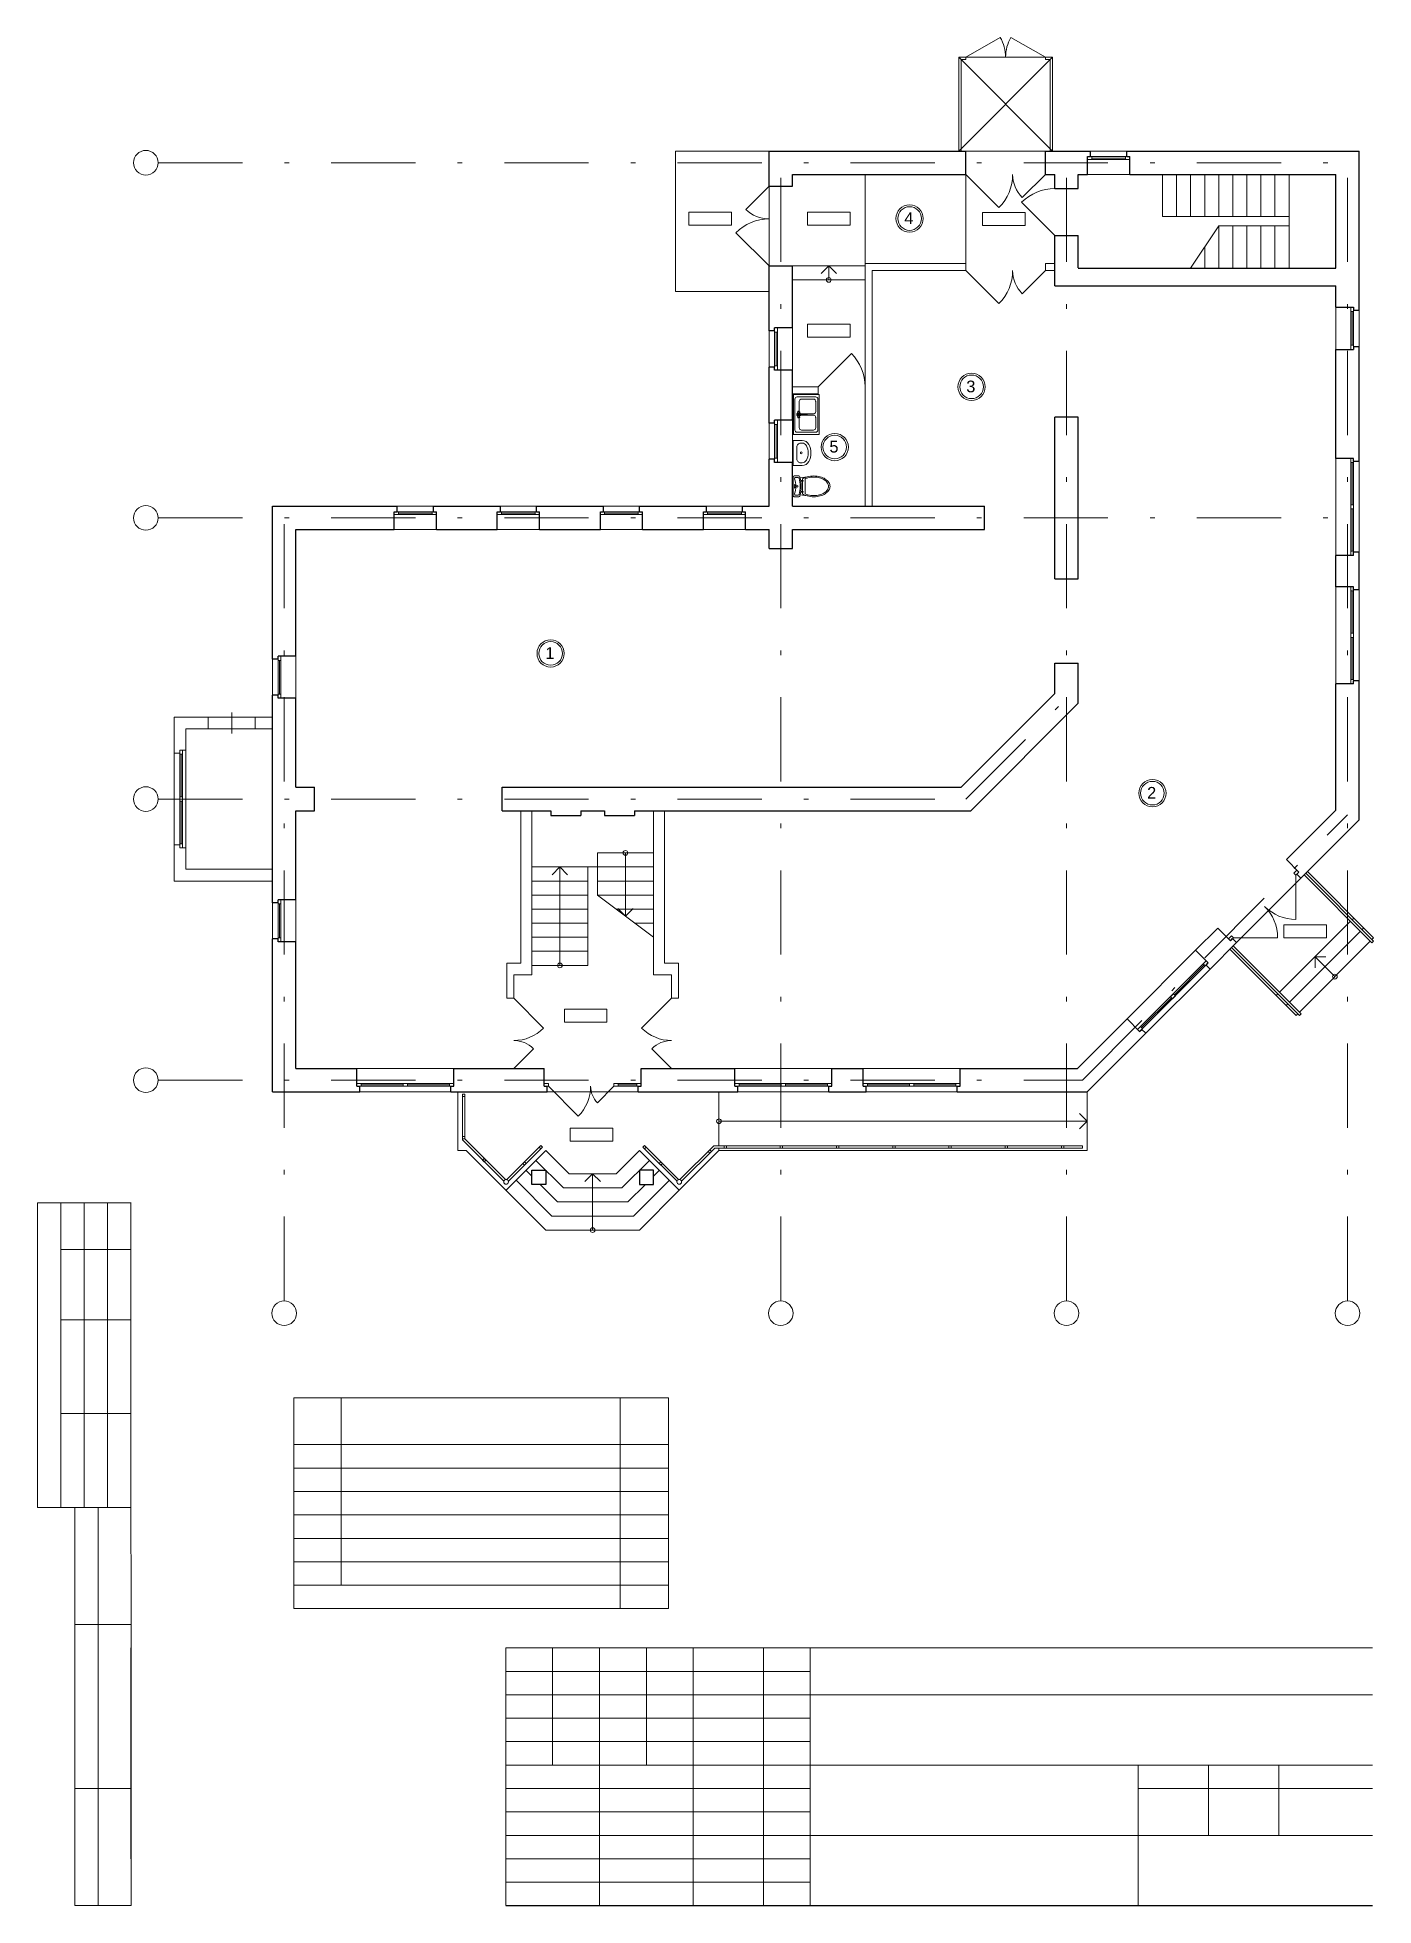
# Model space of a CAD drawing. Header units: metres. Extents: x 0 to 28.5, y 0.5 to 40.4.
import ezdxf
from ezdxf.enums import TextEntityAlignment as Align

# ---------------------------------------------------------------- set-up
doc = ezdxf.new("R2010")
doc.units = ezdxf.units.M
doc.header["$MEASUREMENT"] = 0
doc.linetypes.add('DGN Style 4', pattern=[3.597503, 1.797628, -0.898814, 0.002247, -0.898814])
doc.styles.get("Standard").update_dxf_attribs({"font": 'txt.shx', "width": 0.8, "height": 0.0025})
doc.styles.add('Style-Arial', font='arial.ttf')

# ---------------------------------------------------------------- blocks, each defined once
blk = doc.blocks.new('*U11')
at = {"color": 7, "linetype": 'Continuous', "lineweight": 13}
for radius in [0.291, 0.252]:
    blk.add_circle((0, 0), radius, dxfattribs=at)
at = {"color": 7, "linetype": 'Continuous', "lineweight": 13, "style": 'Style-Arial'}
blk.add_text('1', height=0.25, dxfattribs=at).set_placement((-0.113, 0.133), align=Align.TOP_LEFT)
blk = doc.blocks.new('*U12')
at = {"color": 7, "linetype": 'Continuous', "lineweight": 13}
for radius in [0.291, 0.252]:
    blk.add_circle((0, 0), radius, dxfattribs=at)
at = {"color": 7, "linetype": 'Continuous', "lineweight": 13, "style": 'Style-Arial'}
blk.add_text('2', height=0.25, dxfattribs=at).set_placement((-0.113, 0.133), align=Align.TOP_LEFT)
blk = doc.blocks.new('*U6')
at = {"color": 7, "linetype": 'Continuous', "lineweight": 13}
for radius in [0.291, 0.252]:
    blk.add_circle((0, 0), radius, dxfattribs=at)
at = {"color": 7, "linetype": 'Continuous', "lineweight": 13, "style": 'Style-Arial'}
blk.add_text('3', height=0.25, dxfattribs=at).set_placement((-0.113, 0.133), align=Align.TOP_LEFT)
blk = doc.blocks.new('*U13')
at = {"color": 7, "linetype": 'Continuous', "lineweight": 13}
for radius in [0.291, 0.252]:
    blk.add_circle((0, 0), radius, dxfattribs=at)
at = {"color": 7, "linetype": 'Continuous', "lineweight": 13, "style": 'Style-Arial'}
blk.add_text('4', height=0.25, dxfattribs=at).set_placement((-0.113, 0.133), align=Align.TOP_LEFT)
blk = doc.blocks.new('*U7')
at = {"color": 7, "linetype": 'Continuous', "lineweight": 13}
for radius in [0.291, 0.252]:
    blk.add_circle((0, 0), radius, dxfattribs=at)
at = {"color": 7, "linetype": 'Continuous', "lineweight": 13, "style": 'Style-Arial'}
blk.add_text('5', height=0.25, dxfattribs=at).set_placement((-0.113, 0.133), align=Align.TOP_LEFT)
blk = doc.blocks.new('SINK10')
at = {"color": 8, "linetype": 'Continuous', "lineweight": 13}
for p, q in [((-23, 0), (-23, -16.8)), ((23, 0), (-23, 0)), ((23, 0), (23, -16.8)), ((-17.9, -12.3), (-18, -13.4)), ((-18, -13.4), (-18, -16.8)), ((-17.5, -11.2), (-17.9, -12.3)), ((-16.8, -10.1), (-17.5, -11.2)), ((-15.9, -9.2), (-16.8, -10.1)), ((-14.8, -8.3), (-15.9, -9.2)), ((-13.6, -7.7), (-14.8, -8.3)), ((-12.2, -7.2), (-13.6, -7.7)), ((-10.7, -6.9), (-12.2, -7.2)), ((-9.1, -6.8), (-10.7, -6.9)), ((-9.1, -6.8), (-9.1, -6.8)), ((9.1, -6.8), (-9.1, -6.8)), ((9.1, -6.8), (9.1, -6.8)), ((10.7, -6.9), (9.1, -6.8)), ((12.2, -7.2), (10.7, -6.9)), ((13.6, -7.7), (12.2, -7.2)), ((14.8, -8.3), (13.6, -7.7)), ((15.9, -9.2), (14.8, -8.3)), ((16.8, -10.1), (15.9, -9.2)), ((17.5, -11.2), (16.8, -10.1)), ((17.9, -12.3), (17.5, -11.2)), ((18, -13.4), (17.9, -12.3)), ((18, -13.4), (18, -16.8))]:
    blk.add_line(p, q, dxfattribs=at)
for centre, radius, start, end in [((-9.1, -16.8), 13.9, 180, 241.5254), ((-9.1, -16.8), 8.89, 180, 241.5254), ((0, 0), 33, 241.5254, 298.4746), ((0, 0), 28, 241.5254, 298.4746), ((0, -15.2), 1.75, 0, 360), ((9.1, -16.8), 8.89, 298.4746, 360), ((9.1, -16.8), 13.9, 298.4746, 360)]:
    blk.add_arc(centre, radius, start, end, dxfattribs=at)
blk = doc.blocks.new('SINK4')
at = {"color": 8, "linetype": 'Continuous', "lineweight": 13}
for p, q in [((-45, 0), (45, 0)), ((-45, -60), (-45, 0)), ((-45, -2), (45, -2)), ((-40, -10), (-40, -52)), ((35, -5), (-35, -5)), ((-35, -20), (-35, -47)), ((-6.5, -15), (-30, -15)), ((-7.4, -12), (-7.5, -12.3)), ((-7.5, -12.3), (-7.5, -12.8)), ((-7.5, -12.8), (-7.4, -13.4)), ((-7.1, -11.4), (-7.4, -12)), ((-7.2, -11.9), (-7.4, -12)), ((-7.4, -13.4), (-7.3, -14)), ((-7.3, -14), (-7.1, -14.5)), ((-7, -11.9), (-7.2, -11.9)), ((-6.9, -11.3), (-7.1, -11.4)), ((-7.1, -14.5), (-6.9, -15.1)), ((-6.8, -12.1), (-7, -11.9)), ((-3, -11.2), (-6.9, -11.3)), ((-6.6, -11.3), (-6.9, -11.3)), ((-6.9, -15.1), (-6.6, -15.5)), ((-6.5, -12.5), (-6.8, -12.1)), ((-6.3, -11.6), (-6.6, -11.3)), ((-6.6, -15.5), (-6.4, -15.7)), ((-6.3, -13), (-6.5, -12.5)), ((-6.4, -15.7), (-6.2, -15.7)), ((-5.9, -16), (-6.4, -15.7)), ((-6, -12.1), (-6.3, -11.6)), ((-6.1, -13.6), (-6.3, -13)), ((-6.2, -15.7), (-6, -15.6)), ((-6, -14.2), (-6.1, -13.6)), ((-5.7, -12.7), (-6, -12.1)), ((-5.9, -14.8), (-6, -14.2)), ((-6, -15.6), (-5.9, -15.3)), ((-5.9, -15.3), (-5.9, -14.8)), ((-5.9, -16), (-5.6, -16.1)), ((-5.5, -13.5), (-5.7, -12.7)), ((-2.2, -14.1), (-5.6, -16.1)), ((-5.6, -16.1), (-5.4, -15.9)), ((-5.3, -14.2), (-5.5, -13.5)), ((-5.4, -15.9), (-5.3, -15.5)), ((-5.3, -14.9), (-5.3, -14.2)), ((-5.3, -15.5), (-5.3, -14.9)), ((-2.8, -11.3), (-3, -11.2)), ((-2.6, -11.4), (-2.8, -11.3)), ((-2.3, -10.4), (-2.7, -11.1)), ((-2.7, -11.1), (-2.7, -11.4)), ((-1.9, -11.3), (-2.6, -11.5)), ((-2.4, -11.7), (-2.6, -11.4)), ((-2.3, -12.1), (-2.4, -11.7)), ((-1.6, -9.7), (-2.3, -10.4)), ((-2.1, -12.6), (-2.3, -12.1)), ((-2.2, -14.1), (-2.1, -14)), ((-2, -13), (-2.1, -12.6)), ((-2.1, -14), (-2, -13.8)), ((-2, -13.4), (-2, -13)), ((-2, -13.8), (-2, -13.4)), ((-1.3, -13.6), (-2, -13.8)), ((-2, -13.9), (-1.6, -14.3)), ((-0.9, -9.3), (-1.6, -9.7)), ((-1.6, -14.3), (-0.9, -14.7)), ((-1.2, -11.1), (-1.5, -12)), ((-1.5, -12), (-1.2, -12.9)), ((-1.5, -47), (-1.5, -20)), ((-0.5, -10.6), (-1.2, -11.1)), ((-1.2, -12.9), (-0.9, -13.1)), ((-1.1, -32), (-0.9, -31.4)), ((-0.9, -32.6), (-1.1, -32)), ((-0.8, -11.4), (-1, -12)), ((-1, -12), (-0.9, -12.5)), ((0, -9.2), (-0.9, -9.3)), ((-0.7, -11.5), (-0.9, -12)), ((-0.9, -12), (-0.9, -32)), ((-0.9, -14.7), (-0.9, -14.7)), ((-0.7, -32.5), (-0.9, -32)), ((-0.3, -11), (-0.8, -11.4)), ((-0.3, -32.9), (-0.9, -32.6)), ((-0.9, -32.6), (-0.7, -33)), ((-0.3, -11.2), (-0.7, -11.5)), ((-0.3, -32.8), (-0.7, -32.5)), ((-0.3, -33.3), (-0.7, -33)), ((0.5, -10.6), (-0.5, -10.6)), ((0.3, -11), (-0.3, -11)), ((0.3, -11.2), (-0.3, -11.2)), ((0.3, -32.8), (-0.3, -32.8)), ((0.3, -32.9), (-0.3, -32.9)), ((0.3, -33.3), (-0.3, -33.3)), ((0.9, -9.3), (0, -9.2)), ((0.8, -11.4), (0.3, -11)), ((0.7, -11.5), (0.3, -11.2)), ((0.7, -32.5), (0.3, -32.8)), ((0.8, -32.6), (0.3, -32.9)), ((0.7, -33), (0.3, -33.3)), ((1.2, -11.1), (0.5, -10.6)), ((0.8, -12), (0.7, -11.5)), ((0.8, -32), (0.7, -32.5)), ((0.8, -32.6), (0.7, -33)), ((1, -12), (0.8, -11.4)), ((0.8, -12.5), (1, -12)), ((0.8, -12), (0.8, -32)), ((0.8, -13.1), (1.2, -12.9)), ((0.8, -14.7), (0.9, -14.7)), ((0.8, -31.4), (1, -32)), ((1, -32), (0.8, -32.6)), ((1.6, -9.7), (0.9, -9.3)), ((0.9, -14.7), (1.6, -14.3)), ((1.5, -12), (1.2, -11.1)), ((1.2, -12.9), (1.5, -12)), ((1.3, -13.6), (2, -13.8)), ((1.5, -20), (1.5, -47)), ((2.3, -10.4), (1.6, -9.7)), ((1.6, -14.3), (2, -13.9)), ((1.9, -11.3), (2.6, -11.5)), ((2.1, -12.6), (2, -13)), ((2, -13), (2, -13.4)), ((2, -13.4), (2, -13.8)), ((2, -13.8), (2.1, -14)), ((2.3, -12.1), (2.1, -12.6)), ((2.1, -14), (2.2, -14.1)), ((2.2, -14.1), (5.6, -16.1)), ((2.7, -11.1), (2.3, -10.4)), ((2.4, -11.7), (2.3, -12.1)), ((2.6, -11.4), (2.4, -11.7)), ((2.8, -11.3), (2.6, -11.4)), ((2.7, -11.4), (2.7, -11.1)), ((3, -11.2), (2.8, -11.3)), ((3, -11.2), (6.9, -11.3)), ((5.5, -13.5), (5.3, -14.2)), ((5.3, -14.2), (5.3, -14.9)), ((5.3, -14.9), (5.3, -15.5)), ((5.3, -15.5), (5.4, -15.9)), ((5.4, -15.9), (5.6, -16.1)), ((5.7, -12.7), (5.5, -13.5)), ((5.6, -16.1), (5.9, -16)), ((6, -12.1), (5.7, -12.7)), ((6, -14.2), (5.9, -14.8)), ((5.9, -14.8), (5.9, -15.3)), ((5.9, -15.3), (6, -15.6)), ((5.9, -16), (6.4, -15.7)), ((6.3, -11.6), (6, -12.1)), ((6.1, -13.6), (6, -14.2)), ((6, -15.6), (6.2, -15.7)), ((6.3, -13), (6.1, -13.6)), ((6.2, -15.7), (6.4, -15.7)), ((6.6, -11.3), (6.3, -11.6)), ((6.5, -12.5), (6.3, -13)), ((6.4, -15.7), (6.6, -15.5)), ((6.8, -12.1), (6.5, -12.5)), ((30, -15), (6.5, -15)), ((6.9, -11.3), (6.6, -11.3)), ((6.6, -15.5), (6.9, -15.1)), ((7, -11.9), (6.8, -12.1)), ((7.1, -11.4), (6.9, -11.3)), ((6.9, -15.1), (7.1, -14.5)), ((7.2, -11.9), (7, -11.9)), ((7.1, -11.4), (7.4, -12)), ((7.1, -14.5), (7.3, -14)), ((7.4, -12), (7.2, -11.9)), ((7.3, -14), (7.4, -13.4)), ((7.5, -12.3), (7.4, -12)), ((7.4, -13.4), (7.5, -12.8)), ((7.5, -12.8), (7.5, -12.3)), ((35, -47), (35, -20)), ((40, -52), (40, -10)), ((45, -60), (45, 0)), ((-45, -60), (45, -60)), ((-35, -57), (35, -57)), ((-30, -52), (-6.5, -52)), ((6.5, -52), (30, -52))]:
    blk.add_line(p, q, dxfattribs=at)
for centre, start, end in [((-35, -10), 90, 180), ((-30, -20), 90, 180), ((-6.5, -20), 0, 90), ((6.5, -20), 90, 180), ((30, -20), 0, 90), ((35, -10), 0, 90), ((-35, -52), 180, 270), ((-30, -47), 180, 270), ((-6.5, -47), 270, 0), ((6.5, -47), 180, 270), ((30, -47), 270, 0), ((35, -52), 270, 0)]:
    blk.add_arc(centre, 5, start, end, dxfattribs=at)
for p in [(-35, -57), (-30, -52), (6.5, -52)]:
    blk.add_point(p, dxfattribs=at)
blk = doc.blocks.new('ун3_1')
at = {"color": 8, "linetype": 'Continuous', "lineweight": 13}
for p, q in [((-0.26, 0.026), (-0.26, 0.142)), ((-0.239, 0.354), (-0.212, 0.175)), ((0.234, 0), (-0.234, 0)), ((-0.221, 0.062), (-0.221, 0.126)), ((0.187, 0.299), (-0.187, 0.299)), ((-0.148, 0.232), (-0.187, 0.232)), ((0.129, 0.232), (-0.128, 0.232)), ((0.187, 0.232), (0.149, 0.232)), ((0.239, 0.354), (0.212, 0.175)), ((0.221, 0.126), (0.221, 0.062)), ((0.26, 0.142), (0.26, 0.026))]:
    blk.add_line(p, q, dxfattribs=at)
at = {"color": 8, "linetype": 'Continuous', "lineweight": 13, "flags": 128}
for points in [[(-0.128, 0.255), (-0.128, 0.206), (-0.148, 0.206), (-0.148, 0.255), (-0.128, 0.255)], [(0.129, 0.255), (0.129, 0.206), (0.149, 0.206), (0.149, 0.255), (0.129, 0.255)]]:
    blk.add_lwpolyline(points, close=True, dxfattribs=at)
at = {"color": 8, "linetype": 'Continuous', "lineweight": 13}
blk.add_circle((0, 0.099), 0.0222, dxfattribs=at)
for centre, radius, start, end in [((0.379, 0.517), 0.639, 165.2133, 180), ((0.379, 0.517), 0.639, 180, 194.7867), ((0.192, 0.566), 0.446, 147.4922, 165.2133), ((0.34, 0.519), 0.573, 165.2133, 180), ((0.34, 0.519), 0.573, 180, 194.7867), ((0.172, 0.563), 0.4, 147.4922, 165.2133), ((0.074, 0.641), 0.306, 123.0235, 147.4922), ((0.067, 0.631), 0.275, 123.0235, 147.4922), ((0, 0.755), 0.17, 90, 123.0235), ((0, 0.733), 0.153, 90, 123.0235), ((0, 0.755), 0.17, 56.9765, 90), ((0, 0.733), 0.153, 56.9765, 90), ((-0.066, 0.631), 0.275, 32.5078, 56.9765), ((-0.074, 0.641), 0.306, 32.5078, 56.9765), ((-0.172, 0.563), 0.4, 14.7867, 32.5078), ((-0.192, 0.566), 0.446, 14.7867, 32.5078), ((-0.34, 0.519), 0.573, 0, 14.7867), ((-0.34, 0.519), 0.573, 345.2133, 0), ((-0.379, 0.517), 0.639, 0, 14.7867), ((-0.379, 0.517), 0.639, 345.2133, 0), ((-0.234, 0.142), 0.026, 106.9888, 180), ((-0.234, 0.026), 0.026, 180, 270), ((0, -0.624), 0.827, 73.0112, 106.9888), ((0.192, 0.467), 0.446, 194.7867, 211.8511), ((-0.195, 0.126), 0.026, 104.5756, 180), ((-0.195, 0.062), 0.026, 180, 287.342), ((0.172, 0.475), 0.4, 194.7867, 206.0947), ((0, -0.624), 0.801, 75.4244, 104.5756), ((0, -0.562), 0.628, 72.658, 107.342), ((-0.172, 0.475), 0.4, 333.9053, 345.2133), ((-0.192, 0.467), 0.446, 328.1489, 345.2133), ((0.195, 0.062), 0.026, 252.658, 0), ((0.195, 0.126), 0.026, 0, 75.4244), ((0.234, 0.026), 0.026, 270, 0), ((0.234, 0.142), 0.026, 0, 73.0112)]:
    blk.add_arc(centre, radius, start, end, dxfattribs=at)
at = {"color": 8, "linetype": 'Continuous', "lineweight": 13, "insert": (0.046, 0.047), "char_height": 0.013, "width": 61.84848, "attachment_point": 3}
blk.add_mtext('Spais Shattl', dxfattribs=at)
blk = doc.blocks.new('*U15')
at = {"color": 7, "linetype": 'Continuous', "lineweight": 13}
for p, q in [((1.499, 0.014), (0.049, 1.464)), ((1.534, 0.049), (0.085, 1.499)), ((1.534, 0.12), (0.12, 1.534)), ((-0.474, -1.039), (1.039, 0.474)), ((1.075, 0.509), (1.11, 0.544)), ((-0.05, -1.464), (1.464, 0.049)), ((1.499, 0.085), (1.534, 0.12)), ((1.499, 0.014), (1.534, 0.049)), ((-1.534, -0.12), (-0.12, -1.534)), ((-1.499, -0.085), (-0.05, -1.534)), ((-1.464, -0.05), (-0.014, -1.499)), ((-0.544, -1.11), (-0.509, -1.075)), ((-0.12, -1.534), (-0.085, -1.499)), ((-0.05, -1.534), (-0.014, -1.499))]:
    blk.add_line(p, q, dxfattribs=at)
at = {"color": 7, "linetype": 'Continuous', "lineweight": 0}
for p, q in [((-0.262, -1.252), (1.252, 0.262)), ((1.287, 0.297), (1.322, 0.332)), ((0.707, -0.707), (0.283, -0.283)), ((0.516, -0.283), (0.283, -0.283)), ((0.283, -0.516), (0.283, -0.283)), ((-0.332, -1.322), (-0.297, -1.287))]:
    blk.add_line(p, q, dxfattribs=at)
blk.add_circle((0.707, -0.707), 0.0502, dxfattribs=at)
blk = doc.blocks.new('*U16')
at = {"color": 7, "linetype": 'Continuous', "lineweight": 13}
for p, q in [((0.689, 0.647), (0.689, -0.298)), ((-0.647, -0.689), (0.298, -0.689))]:
    blk.add_line(p, q, dxfattribs=at)
at = {"color": 7, "linetype": 'Continuous', "lineweight": 13, "flags": 128}
for points in [[(0.647, 0.689), (0.711, 0.753), (0.753, 0.711), (0.689, 0.647), (0.647, 0.689)], [(-0.753, -0.711), (-0.689, -0.647), (-0.647, -0.689), (-0.711, -0.753), (-0.753, -0.711)]]:
    blk.add_lwpolyline(points, close=True, dxfattribs=at)
at = {"color": 7, "linetype": 'Continuous', "lineweight": 0}
for centre, start, end in [((-0.647, -0.689), 0, 45), ((0.689, 0.647), 225, 270)]:
    blk.add_arc(centre, 0.945, start, end, dxfattribs=at)
blk = doc.blocks.new('*U17')
at = {"color": 7, "linetype": 'Continuous', "lineweight": 13}
for p, q in [((-0.85, 0.788), (-0.114, 1.213)), ((0.85, 0.788), (0.114, 1.213)), ((-0.85, 0.738), (-0.85, 0.788)), ((0.85, 0.738), (0.85, 0.788))]:
    blk.add_line(p, q, dxfattribs=at)
at = {"color": 7, "linetype": 'Continuous', "lineweight": 13, "flags": 128}
for points in [[(-1, -1.212), (-1, 0.788), (-0.85, 0.788)], [(-0.95, -1.212), (-0.95, 0.738), (-0.85, 0.738)], [(0.85, 0.788), (1, 0.788), (1, -1.212)], [(0.85, 0.738), (0.95, 0.738), (0.95, -1.212)]]:
    blk.add_lwpolyline(points, dxfattribs=at)
at = {"color": 7, "linetype": 'Continuous', "lineweight": 0}
for centre, start, end in [((-0.85, 0.788), 0, 30), ((0.85, 0.788), 150, 180)]:
    blk.add_arc(centre, 0.85, start, end, dxfattribs=at)

msp = doc.modelspace()

# ---------------------------------------------------------------- linework, layer by layer
at = {"color": 7, "linetype": 'Continuous', "lineweight": 0}
for p, q in [((19.669, 39.947), (21.669, 37.947)), ((19.669, 37.947), (21.669, 39.947)), ((19.819, 37.947), (21.519, 37.947)), ((22.484, 37.947), (23.254, 37.947)), ((22.509, 37.827), (23.229, 37.827)), ((22.509, 37.797), (23.229, 37.797)), ((23.229, 37.767), (22.509, 37.767)), ((15.619, 37.197), (15.619, 35.597)), ((17.669, 35.547), (17.669, 37.447)), ((19.819, 35.547), (19.819, 37.447)), ((22.419, 37.447), (23.319, 37.447)), ((24.319, 36.547), (24.319, 37.447)), ((24.619, 36.547), (24.619, 37.447)), ((24.919, 36.547), (24.919, 37.447)), ((25.219, 36.547), (25.219, 37.447)), ((25.519, 36.547), (25.519, 37.447)), ((25.819, 36.547), (25.819, 37.447)), ((26.119, 36.547), (26.119, 37.447)), ((26.419, 36.547), (26.419, 37.447)), ((24.619, 35.447), (25.219, 36.347)), ((25.219, 35.447), (25.219, 36.347)), ((25.519, 35.447), (25.519, 36.347)), ((25.819, 35.447), (25.819, 36.347)), ((26.119, 35.447), (26.119, 36.347)), ((26.419, 35.447), (26.419, 36.347)), ((24.919, 35.447), (24.919, 35.897)), ((16.119, 35.497), (17.669, 35.497)), ((16.729, 35.332), (16.894, 35.497)), ((16.894, 35.197), (16.894, 35.497)), ((17.059, 35.332), (16.894, 35.497)), ((16.119, 35.197), (17.669, 35.197)), ((27.719, 34.612), (27.719, 33.712)), ((28.039, 33.802), (28.039, 34.522)), ((28.069, 34.522), (28.069, 33.802)), ((28.099, 34.522), (28.099, 33.802)), ((28.219, 34.547), (28.219, 33.777)), ((15.619, 33.337), (15.619, 34.107)), ((15.739, 33.362), (15.739, 34.082)), ((15.769, 33.362), (15.769, 34.082)), ((15.799, 34.082), (15.799, 33.362)), ((16.119, 33.272), (16.119, 34.172)), ((15.619, 31.367), (15.619, 32.137)), ((15.739, 31.392), (15.739, 32.112)), ((15.769, 31.392), (15.769, 32.112)), ((15.799, 32.112), (15.799, 31.392)), ((16.119, 31.302), (16.119, 32.202)), ((27.719, 29.317), (27.719, 31.387)), ((28.039, 29.407), (28.039, 31.297)), ((28.069, 30.397), (28.069, 31.297)), ((28.099, 31.297), (28.099, 29.407)), ((28.219, 31.322), (28.219, 29.382)), ((7.684, 30.367), (8.454, 30.367)), ((9.884, 30.367), (10.654, 30.367)), ((12.084, 30.367), (12.854, 30.367)), ((14.284, 30.367), (15.054, 30.367)), ((28.069, 29.407), (28.069, 30.307)), ((7.709, 30.247), (8.429, 30.247)), ((7.709, 30.217), (8.429, 30.217)), ((8.429, 30.187), (7.709, 30.187)), ((9.909, 30.247), (10.629, 30.247)), ((9.909, 30.217), (10.629, 30.217)), ((10.629, 30.187), (9.909, 30.187)), ((12.109, 30.247), (12.829, 30.247)), ((12.109, 30.217), (12.829, 30.217)), ((12.829, 30.187), (12.109, 30.187)), ((14.309, 30.247), (15.029, 30.247)), ((14.309, 30.217), (15.029, 30.217)), ((15.029, 30.187), (14.309, 30.187)), ((7.619, 29.867), (8.519, 29.867)), ((9.819, 29.867), (10.719, 29.867)), ((12.019, 29.867), (12.919, 29.867)), ((14.219, 29.867), (15.119, 29.867)), ((27.719, 26.577), (27.719, 28.647)), ((28.039, 26.667), (28.039, 28.557)), ((28.069, 27.657), (28.069, 28.557)), ((28.099, 28.557), (28.099, 26.667)), ((28.219, 28.582), (28.219, 26.642)), ((28.069, 26.667), (28.069, 27.567)), ((5.519, 26.267), (5.519, 27.167)), ((5.019, 26.332), (5.019, 27.102)), ((5.139, 26.357), (5.139, 27.077)), ((5.169, 26.357), (5.169, 27.077)), ((5.199, 27.077), (5.199, 26.357)), ((4.149, 25.967), (4.149, 25.517)), ((3.169, 23.072), (3.169, 25.162)), ((2.919, 25.097), (2.919, 23.137)), ((3.039, 23.162), (3.039, 25.072)), ((3.069, 24.162), (3.069, 25.072)), ((3.099, 25.072), (3.099, 23.162)), ((3.069, 23.162), (3.069, 24.072)), ((12.554, 22.967), (12.554, 21.617)), ((10.554, 22.367), (11.754, 22.367)), ((10.989, 22.502), (11.154, 22.667)), ((11.154, 20.567), (11.154, 22.667)), ((11.319, 22.502), (11.154, 22.667)), ((11.954, 22.667), (13.154, 22.667)), ((11.954, 22.367), (13.154, 22.367)), ((26.97, 22.426), (25.598, 21.054)), ((5.519, 21.067), (5.519, 21.967)), ((10.554, 22.067), (11.754, 22.067)), ((11.954, 22.067), (13.154, 22.067)), ((11.954, 22.067), (13.154, 21.167)), ((5.019, 21.132), (5.019, 21.902)), ((5.139, 21.157), (5.139, 21.877)), ((5.169, 21.157), (5.169, 21.877)), ((5.199, 21.877), (5.199, 21.157)), ((10.554, 21.767), (11.754, 21.767)), ((12.354, 21.767), (13.154, 21.767)), ((12.389, 21.782), (12.554, 21.617)), ((12.719, 21.782), (12.554, 21.617)), ((10.554, 21.467), (11.754, 21.467)), ((10.554, 21.167), (11.754, 21.167)), ((12.754, 21.467), (13.154, 21.467)), ((10.554, 20.867), (11.754, 20.867)), ((23.261, 19.424), (24.725, 20.888)), ((23.551, 19.261), (24.888, 20.598)), ((24.93, 20.555), (23.594, 19.219)), ((25.033, 20.488), (23.661, 19.117)), ((24.272, 19.94), (24.909, 20.577)), ((23.572, 19.24), (24.209, 19.877)), ((6.819, 18.367), (8.889, 18.367)), ((14.889, 18.367), (16.959, 18.367)), ((17.629, 18.367), (19.699, 18.367)), ((6.909, 18.047), (8.799, 18.047)), ((6.909, 18.017), (7.809, 18.017)), ((8.799, 17.987), (6.909, 17.987)), ((7.899, 18.017), (8.799, 18.017)), ((12.399, 18.047), (12.799, 18.047)), ((12.799, 18.017), (12.399, 18.017)), ((12.399, 17.987), (12.799, 17.987)), ((14.979, 18.047), (16.869, 18.047)), ((14.979, 18.017), (15.879, 18.017)), ((16.869, 17.987), (14.979, 17.987)), ((15.969, 18.017), (16.869, 18.017)), ((17.719, 18.047), (19.609, 18.047)), ((17.719, 18.017), (18.619, 18.017)), ((19.609, 17.987), (17.719, 17.987)), ((18.709, 18.017), (19.609, 18.017)), ((8.824, 17.867), (6.884, 17.867)), ((10.884, 17.867), (12.824, 17.867)), ((16.894, 17.867), (14.954, 17.867)), ((19.634, 17.867), (17.694, 17.867)), ((22.412, 17.242), (14.551, 17.242)), ((22.247, 17.407), (22.412, 17.242)), ((22.247, 17.077), (22.412, 17.242)), ((10.642, 16.405), (11.23, 15.817)), ((13.066, 16.405), (12.479, 15.817)), ((10.218, 15.981), (10.981, 15.217)), ((10.43, 16.193), (10.554, 16.069)), ((11.689, 15.952), (11.854, 16.117)), ((11.854, 14.917), (11.854, 16.117)), ((12.019, 15.952), (11.854, 16.117)), ((13.491, 15.981), (12.727, 15.217)), ((13.279, 16.193), (13.154, 16.069)), ((10.73, 15.893), (11.106, 15.517)), ((11.23, 15.817), (12.479, 15.817)), ((12.979, 15.893), (12.603, 15.517)), ((10.981, 15.217), (12.727, 15.217)), ((11.106, 15.517), (12.603, 15.517)), ((5.472, 9.838), (13.475, 9.838)), ((5.472, 9.338), (13.475, 9.338)), ((5.472, 8.838), (13.475, 8.838)), ((5.472, 8.338), (13.475, 8.338)), ((5.472, 7.838), (13.475, 7.838)), ((10, 5.5), (16.5, 5.5)), ((10, 5), (16.5, 5)), ((10, 4.5), (16.5, 4.5)), ((10, 3), (16.5, 3)), ((10, 2.5), (16.5, 2.5)), ((10, 2), (16.5, 2)), ((10, 1.5), (16.5, 1.5)), ((10, 1), (16.5, 1))]:
    msp.add_line(p, q, dxfattribs=at)
at = {"color": 7, "linetype": 'Continuous', "lineweight": 30}
for p, q in [((15.619, 37.947), (19.819, 37.947)), ((15.619, 37.197), (15.619, 37.947)), ((19.819, 37.447), (19.819, 37.947)), ((21.519, 37.447), (21.519, 37.947)), ((21.519, 37.947), (22.484, 37.947)), ((22.484, 37.827), (22.484, 37.947)), ((23.254, 37.827), (23.254, 37.947)), ((23.254, 37.947), (28.219, 37.947)), ((28.219, 34.547), (28.219, 37.947)), ((22.419, 37.447), (22.419, 37.827)), ((22.419, 37.827), (22.484, 37.827)), ((23.254, 37.827), (23.319, 37.827)), ((23.319, 37.447), (23.319, 37.827)), ((15.619, 37.197), (16.119, 37.197)), ((16.119, 37.447), (19.819, 37.447)), ((16.119, 37.197), (16.119, 37.447)), ((21.519, 37.447), (21.719, 37.447)), ((21.719, 37.147), (21.719, 37.447)), ((21.719, 37.147), (22.219, 37.147)), ((22.219, 37.447), (22.419, 37.447)), ((22.219, 37.147), (22.219, 37.447)), ((23.319, 37.447), (27.719, 37.447)), ((27.719, 35.447), (27.719, 37.447)), ((21.719, 36.147), (22.219, 36.147)), ((21.719, 35.067), (21.719, 36.147)), ((22.219, 35.455), (22.219, 36.147)), ((15.619, 35.497), (16.119, 35.497)), ((15.619, 34.107), (15.619, 35.497)), ((16.119, 34.172), (16.119, 35.497)), ((22.219, 35.447), (27.719, 35.447)), ((21.719, 35.067), (27.719, 35.067)), ((27.719, 34.612), (27.719, 35.067)), ((27.719, 34.612), (28.099, 34.612)), ((28.099, 34.612), (28.099, 34.547)), ((28.099, 34.547), (28.219, 34.547)), ((15.739, 34.107), (15.619, 34.107)), ((16.119, 34.172), (15.739, 34.172)), ((15.739, 34.107), (15.739, 34.172)), ((27.719, 31.387), (27.719, 33.712)), ((27.719, 33.712), (28.099, 33.712)), ((28.099, 33.777), (28.219, 33.777)), ((28.099, 33.777), (28.099, 33.712)), ((28.219, 31.322), (28.219, 33.777)), ((15.619, 32.137), (15.619, 33.337)), ((15.739, 33.337), (15.619, 33.337)), ((15.739, 33.272), (15.739, 33.337)), ((16.119, 33.272), (15.739, 33.272)), ((16.119, 32.202), (16.119, 33.272)), ((15.739, 32.137), (15.619, 32.137)), ((16.119, 32.202), (15.739, 32.202)), ((15.739, 32.137), (15.739, 32.202)), ((21.719, 28.817), (21.719, 32.267)), ((22.219, 32.267), (21.719, 32.267)), ((22.219, 28.817), (22.219, 32.267)), ((15.739, 31.367), (15.619, 31.367)), ((15.619, 30.367), (15.619, 31.367)), ((15.739, 31.302), (15.739, 31.367)), ((16.119, 31.302), (15.739, 31.302)), ((16.119, 30.367), (16.119, 31.302)), ((28.099, 31.387), (27.719, 31.387)), ((28.099, 31.322), (28.099, 31.387)), ((28.219, 31.322), (28.099, 31.322)), ((7.684, 30.247), (7.684, 30.367)), ((8.454, 30.247), (8.454, 30.367)), ((9.884, 30.247), (9.884, 30.367)), ((10.654, 30.247), (10.654, 30.367)), ((12.084, 30.247), (12.084, 30.367)), ((12.854, 30.247), (12.854, 30.367)), ((14.284, 30.247), (14.284, 30.367)), ((15.054, 30.247), (15.054, 30.367)), ((20.219, 29.867), (20.219, 30.367)), ((7.619, 29.867), (7.619, 30.247)), ((7.619, 30.247), (7.684, 30.247)), ((8.454, 30.247), (8.519, 30.247)), ((8.519, 29.867), (8.519, 30.247)), ((9.819, 29.867), (9.819, 30.247)), ((9.819, 30.247), (9.884, 30.247)), ((10.654, 30.247), (10.719, 30.247)), ((10.719, 29.867), (10.719, 30.247)), ((12.019, 29.867), (12.019, 30.247)), ((12.019, 30.247), (12.084, 30.247)), ((12.854, 30.247), (12.919, 30.247)), ((12.919, 29.867), (12.919, 30.247)), ((14.219, 29.867), (14.219, 30.247)), ((14.219, 30.247), (14.284, 30.247)), ((15.054, 30.247), (15.119, 30.247)), ((15.119, 29.867), (15.119, 30.247)), ((15.619, 29.467), (15.619, 29.867)), ((16.119, 29.467), (16.119, 29.867)), ((15.619, 29.467), (16.119, 29.467)), ((28.099, 29.317), (27.719, 29.317)), ((27.719, 28.647), (27.719, 29.317)), ((28.099, 29.317), (28.099, 29.382)), ((28.219, 29.382), (28.099, 29.382)), ((28.219, 28.582), (28.219, 29.382)), ((21.719, 28.817), (22.219, 28.817)), ((28.099, 28.647), (27.719, 28.647)), ((28.099, 28.582), (28.099, 28.647)), ((28.219, 28.582), (28.099, 28.582)), ((5.519, 27.167), (5.139, 27.167)), ((5.139, 27.102), (5.139, 27.167)), ((5.139, 27.102), (5.019, 27.102)), ((21.719, 26.367), (21.719, 27.017)), ((21.719, 27.017), (22.219, 27.017)), ((22.219, 26.16), (22.219, 27.017)), ((5.139, 26.332), (5.019, 26.332)), ((5.139, 26.267), (5.139, 26.332)), ((19.719, 24.367), (21.719, 26.367)), ((27.719, 23.882), (27.719, 26.577)), ((28.099, 26.577), (27.719, 26.577)), ((28.099, 26.577), (28.099, 26.642)), ((28.219, 26.642), (28.099, 26.642)), ((28.219, 23.675), (28.219, 26.642)), ((5.519, 26.267), (5.139, 26.267)), ((19.926, 23.867), (22.219, 26.16)), ((5.519, 24.367), (5.919, 24.367)), ((5.919, 23.867), (5.919, 24.367)), ((9.919, 24.367), (19.719, 24.367)), ((9.919, 23.867), (9.919, 24.367)), ((5.519, 23.867), (5.919, 23.867)), ((9.919, 23.867), (10.964, 23.867)), ((10.964, 23.867), (10.964, 23.767)), ((10.964, 23.767), (11.604, 23.767)), ((11.604, 23.867), (11.604, 23.767)), ((11.604, 23.867), (12.104, 23.867)), ((12.104, 23.867), (12.104, 23.767)), ((12.104, 23.767), (12.744, 23.767)), ((12.744, 23.867), (12.744, 23.767)), ((12.744, 23.867), (19.926, 23.867)), ((26.663, 22.825), (27.719, 23.882)), ((26.97, 22.426), (28.219, 23.675)), ((26.931, 22.557), (26.663, 22.825)), ((26.885, 22.511), (26.931, 22.557)), ((26.97, 22.426), (26.885, 22.511)), ((5.519, 21.967), (5.139, 21.967)), ((5.139, 21.902), (5.139, 21.967)), ((5.139, 21.902), (5.019, 21.902)), ((5.139, 21.132), (5.019, 21.132)), ((5.139, 21.067), (5.139, 21.132)), ((24.725, 20.888), (25.199, 21.362)), ((25.467, 21.093), (25.199, 21.362)), ((25.467, 21.093), (25.513, 21.139)), ((25.598, 21.054), (25.513, 21.139)), ((5.519, 21.067), (5.139, 21.067)), ((24.994, 20.619), (24.725, 20.888)), ((25.033, 20.488), (25.598, 21.054)), ((24.948, 20.573), (24.994, 20.619)), ((25.033, 20.488), (24.948, 20.573)), ((22.205, 18.367), (23.261, 19.424)), ((23.53, 19.155), (23.261, 19.424)), ((23.53, 19.155), (23.576, 19.201)), ((23.661, 19.117), (23.576, 19.201)), ((22.412, 17.867), (23.661, 19.117)), ((6.819, 17.987), (6.819, 18.367)), ((8.889, 17.987), (8.889, 18.367)), ((10.819, 17.987), (10.819, 18.367)), ((12.889, 17.987), (12.889, 18.367)), ((14.889, 17.987), (14.889, 18.367)), ((16.959, 17.987), (16.959, 18.367)), ((16.959, 18.367), (17.629, 18.367)), ((17.629, 17.987), (17.629, 18.367)), ((19.699, 17.987), (19.699, 18.367)), ((6.819, 17.987), (6.884, 17.987)), ((6.884, 17.867), (6.884, 17.987)), ((8.824, 17.987), (8.889, 17.987)), ((8.824, 17.867), (8.824, 17.987)), ((10.819, 17.987), (10.884, 17.987)), ((10.884, 17.867), (10.884, 17.987)), ((12.824, 17.987), (12.889, 17.987)), ((12.824, 17.867), (12.824, 17.987)), ((14.889, 17.987), (14.954, 17.987)), ((14.954, 17.867), (14.954, 17.987)), ((16.894, 17.987), (16.959, 17.987)), ((16.894, 17.867), (16.894, 17.987)), ((17.629, 17.987), (17.694, 17.987)), ((17.694, 17.867), (17.694, 17.987)), ((19.634, 17.987), (19.699, 17.987)), ((19.634, 17.867), (19.634, 17.987)), ((16.894, 17.867), (17.694, 17.867))]:
    msp.add_line(p, q, dxfattribs=at)
at = {"color": 1, "linetype": 'DGN Style 4', "lineweight": 0}
for p, q in [((2.579, 37.697), (27.969, 37.697)), ((15.869, 13.407), (15.869, 37.697)), ((21.969, 13.407), (21.969, 37.697)), ((27.969, 13.407), (27.969, 37.697)), ((2.579, 30.117), (28.048, 30.117)), ((5.269, 13.407), (5.269, 30.117)), ((19.823, 24.117), (21.969, 26.264)), ((2.579, 24.117), (19.823, 24.117)), ((22.308, 18.117), (27.969, 23.779)), ((2.579, 18.117), (22.308, 18.117))]:
    msp.add_line(p, q, dxfattribs=at)
at = {"color": 7, "linetype": 'Continuous', "lineweight": 13}
for p, q in [((15.619, 37.197), (15.124, 36.702)), ((19.819, 37.447), (20.526, 36.74)), ((21.519, 37.447), (21.024, 36.952)), ((24.019, 36.547), (24.019, 37.447)), ((26.719, 35.447), (26.719, 37.447)), ((21.012, 36.854), (21.719, 36.147)), ((24.019, 36.547), (26.719, 36.547)), ((25.219, 36.347), (26.719, 36.347)), ((15.619, 35.497), (14.912, 36.204)), ((17.669, 35.547), (19.819, 35.547)), ((17.669, 32.917), (17.669, 35.547)), ((19.819, 35.547), (19.819, 35.397)), ((21.519, 35.547), (21.519, 35.397)), ((21.519, 35.547), (21.719, 35.547)), ((17.819, 35.397), (19.819, 35.397)), ((17.819, 30.367), (17.819, 35.397)), ((19.819, 35.397), (20.526, 34.69)), ((21.519, 35.397), (21.024, 34.902)), ((21.519, 35.397), (21.719, 35.397)), ((16.669, 32.917), (17.376, 33.624)), ((16.119, 32.917), (16.669, 32.917)), ((16.119, 32.767), (16.669, 32.767)), ((16.669, 32.767), (16.669, 32.917)), ((17.669, 32.917), (17.669, 32.767)), ((17.669, 30.367), (17.669, 32.767)), ((2.919, 25.867), (3.649, 25.867)), ((2.919, 25.097), (2.919, 25.867)), ((3.169, 25.617), (3.649, 25.617)), ((3.169, 25.162), (3.169, 25.617)), ((3.649, 25.617), (3.649, 25.867)), ((4.649, 25.617), (4.649, 25.867)), ((4.649, 25.867), (5.019, 25.867)), ((4.649, 25.617), (5.019, 25.617)), ((3.039, 25.162), (3.169, 25.162)), ((3.039, 25.097), (3.039, 25.162)), ((2.919, 25.097), (3.039, 25.097)), ((10.319, 20.617), (10.319, 23.867)), ((10.554, 20.367), (10.554, 23.867)), ((13.154, 20.367), (13.154, 23.867)), ((13.389, 23.867), (13.389, 20.617)), ((2.919, 22.367), (2.919, 23.137)), ((2.919, 23.137), (3.039, 23.137)), ((3.039, 23.072), (3.039, 23.137)), ((3.039, 23.072), (3.169, 23.072)), ((3.169, 22.617), (3.169, 23.072)), ((11.954, 22.067), (11.954, 22.967)), ((11.954, 22.967), (13.154, 22.967)), ((2.919, 22.367), (5.019, 22.367)), ((3.169, 22.617), (5.019, 22.617)), ((10.554, 22.667), (11.954, 22.667)), ((11.754, 20.567), (11.754, 22.667)), ((10.019, 19.867), (10.019, 20.617)), ((10.019, 20.617), (10.319, 20.617)), ((10.169, 19.867), (10.169, 20.367)), ((10.169, 20.367), (10.554, 20.367)), ((10.554, 20.567), (11.754, 20.567)), ((13.154, 20.367), (13.539, 20.367)), ((13.389, 20.617), (13.689, 20.617)), ((13.539, 19.867), (13.539, 20.367)), ((13.689, 20.617), (13.689, 19.867)), ((10.019, 19.867), (10.169, 19.867)), ((10.169, 19.867), (10.808, 19.228)), ((13.539, 19.867), (12.9, 19.228)), ((13.689, 19.867), (13.539, 19.867)), ((10.169, 18.367), (10.591, 18.789)), ((13.539, 18.367), (13.118, 18.789)), ((10.909, 17.987), (11.547, 17.35)), ((12.309, 17.987), (11.957, 17.635)), ((8.974, 17.867), (8.974, 16.617)), ((9.074, 17.817), (9.074, 16.842)), ((9.124, 17.817), (9.124, 16.862)), ((14.551, 16.717), (14.551, 17.867)), ((22.412, 17.867), (22.412, 16.617)), ((9.074, 16.842), (9.957, 15.959)), ((9.124, 16.862), (9.993, 15.994)), ((9.157, 16.617), (8.974, 16.617)), ((9.157, 16.617), (10.857, 14.917)), ((10.854, 16.617), (10.006, 15.769)), ((10.748, 16.723), (10.019, 15.994)), ((10.784, 16.688), (10.054, 15.959)), ((10.854, 16.617), (11.354, 16.117)), ((12.854, 16.617), (12.354, 16.117)), ((12.854, 16.617), (13.703, 15.769)), ((12.925, 16.688), (13.655, 15.959)), ((12.96, 16.723), (13.69, 15.994)), ((14.551, 16.617), (13.703, 15.769)), ((14.439, 16.717), (13.716, 15.994)), ((14.46, 16.667), (13.751, 15.959)), ((14.439, 16.717), (22.312, 16.717)), ((14.46, 16.667), (22.312, 16.667)), ((14.551, 16.617), (14.551, 16.667)), ((14.551, 16.617), (22.412, 16.617)), ((22.312, 16.717), (22.312, 16.667)), ((11.354, 16.117), (12.354, 16.117)), ((13.703, 15.769), (12.851, 14.917)), ((0, 15.5), (2, 15.5)), ((0, 15.5), (0, 9)), ((0.5, 15.5), (0.5, 9)), ((1, 15.5), (1, 9)), ((1.5, 15.5), (1.5, 9)), ((1.997, 15.5), (2, 0.5)), ((10.857, 14.917), (12.851, 14.917)), ((0.5, 14.5), (2, 14.5)), ((0.5, 13), (2, 13)), ((5.472, 11.338), (13.475, 11.338)), ((5.472, 11.338), (5.472, 6.838)), ((6.485, 11.338), (6.485, 7.338)), ((12.443, 11.338), (12.443, 6.838)), ((13.475, 11.338), (13.475, 6.838)), ((0.5, 11), (2, 11)), ((5.472, 10.338), (13.475, 10.338)), ((0, 9), (2, 9)), ((0.8, 9), (2, 9)), ((1.3, 0.5), (1.3, 9)), ((5.472, 7.338), (13.475, 7.338)), ((5.472, 6.838), (13.475, 6.838)), ((0.8, 6.5), (2, 6.5)), ((1.997, 6), (1.997, 1.5)), ((10, 6), (10, 1.5)), ((10, 6), (28.5, 6)), ((10, 6), (10, 0.5)), ((11, 6), (11, 3.5)), ((12, 6), (12, 0.5)), ((13, 6), (13, 3.5)), ((14, 6), (14, 0.5)), ((15.5, 6), (15.5, 0.5)), ((16.5, 6), (16.5, 0.5)), ((16.5, 5), (28.5, 5)), ((10, 4), (16.5, 4)), ((10, 3.5), (16.5, 3.5)), ((16.5, 3.5), (28.5, 3.5)), ((0.8, 3), (2, 3)), ((23.5, 3), (28.5, 3)), ((16.5, 2), (28.5, 2))]:
    msp.add_line(p, q, dxfattribs=at)
at = {"lineweight": 30}
for p, q in [((5.019, 30.367), (7.684, 30.367)), ((5.019, 27.102), (5.019, 30.367)), ((8.454, 30.367), (9.884, 30.367)), ((10.654, 30.367), (12.084, 30.367)), ((12.854, 30.367), (14.284, 30.367)), ((15.054, 30.367), (15.619, 30.367)), ((16.119, 30.367), (20.219, 30.367)), ((5.519, 29.867), (7.619, 29.867)), ((5.519, 27.167), (5.519, 29.867)), ((8.519, 29.867), (9.819, 29.867)), ((10.719, 29.867), (12.019, 29.867)), ((12.919, 29.867), (14.219, 29.867)), ((15.119, 29.867), (15.619, 29.867)), ((16.119, 29.867), (20.219, 29.867)), ((5.019, 21.902), (5.019, 26.332)), ((5.519, 24.367), (5.519, 26.267)), ((5.519, 21.967), (5.519, 23.867)), ((5.019, 17.867), (5.019, 21.132)), ((5.519, 18.367), (5.519, 21.067)), ((5.519, 18.367), (6.819, 18.367)), ((8.889, 18.367), (10.819, 18.367)), ((12.889, 18.367), (14.889, 18.367)), ((19.699, 18.367), (22.205, 18.367)), ((5.019, 17.867), (6.884, 17.867)), ((8.824, 17.867), (10.884, 17.867)), ((12.824, 17.867), (14.954, 17.867)), ((19.634, 17.867), (22.412, 17.867))]:
    msp.add_line(p, q, dxfattribs=at)
msp.add_line((10, 0.5), (28.5, 0.5))
at = {"color": 7, "linetype": 'Continuous', "lineweight": 0, "flags": 128}
for points in [[(19.669, 39.947), (21.669, 39.947), (21.669, 37.947), (19.669, 37.947), (19.669, 39.947)], [(13.619, 34.947), (13.619, 37.947), (15.619, 37.947), (15.619, 34.947), (13.619, 34.947)], [(3.649, 25.867), (4.649, 25.867), (4.649, 25.617), (3.649, 25.617), (3.649, 25.867)]]:
    msp.add_lwpolyline(points, close=True, dxfattribs=at)
at = {"color": 7, "linetype": 'Continuous', "lineweight": 13, "flags": 128}
for points in [[(22.419, 37.827), (22.509, 37.827), (22.509, 37.767), (22.419, 37.767), (22.419, 37.827)], [(23.319, 37.827), (23.229, 37.827), (23.229, 37.767), (23.319, 37.767), (23.319, 37.827)], [(13.909, 36.64), (14.816, 36.64), (14.816, 36.363), (13.909, 36.363), (13.909, 36.64)], [(16.442, 36.64), (17.349, 36.64), (17.349, 36.363), (16.442, 36.363), (16.442, 36.64)], [(20.179, 36.637), (21.086, 36.637), (21.086, 36.36), (20.179, 36.36), (20.179, 36.637)], [(28.099, 34.612), (28.099, 34.522), (28.039, 34.522), (28.039, 34.612), (28.099, 34.612)], [(15.739, 34.172), (15.739, 34.082), (15.799, 34.082), (15.799, 34.172), (15.739, 34.172)], [(16.441, 34.255), (17.348, 34.255), (17.348, 33.977), (16.441, 33.977), (16.441, 34.255)], [(28.099, 33.712), (28.099, 33.802), (28.039, 33.802), (28.039, 33.712), (28.099, 33.712)], [(15.739, 33.272), (15.739, 33.362), (15.799, 33.362), (15.799, 33.272), (15.739, 33.272)], [(15.739, 32.202), (15.739, 32.112), (15.799, 32.112), (15.799, 32.202), (15.739, 32.202)], [(15.739, 31.302), (15.739, 31.392), (15.799, 31.392), (15.799, 31.302), (15.739, 31.302)], [(28.039, 31.387), (28.039, 31.297), (28.099, 31.297), (28.099, 31.387), (28.039, 31.387)], [(28.039, 30.307), (28.039, 30.397), (28.099, 30.397), (28.099, 30.307), (28.039, 30.307)], [(7.619, 30.247), (7.709, 30.247), (7.709, 30.187), (7.619, 30.187), (7.619, 30.247)], [(8.519, 30.247), (8.429, 30.247), (8.429, 30.187), (8.519, 30.187), (8.519, 30.247)], [(9.819, 30.247), (9.909, 30.247), (9.909, 30.187), (9.819, 30.187), (9.819, 30.247)], [(10.719, 30.247), (10.629, 30.247), (10.629, 30.187), (10.719, 30.187), (10.719, 30.247)], [(12.019, 30.247), (12.109, 30.247), (12.109, 30.187), (12.019, 30.187), (12.019, 30.247)], [(12.919, 30.247), (12.829, 30.247), (12.829, 30.187), (12.919, 30.187), (12.919, 30.247)], [(14.219, 30.247), (14.309, 30.247), (14.309, 30.187), (14.219, 30.187), (14.219, 30.247)], [(15.119, 30.247), (15.029, 30.247), (15.029, 30.187), (15.119, 30.187), (15.119, 30.247)], [(28.039, 29.317), (28.039, 29.407), (28.099, 29.407), (28.099, 29.317), (28.039, 29.317)], [(28.039, 28.647), (28.039, 28.557), (28.099, 28.557), (28.099, 28.647), (28.039, 28.647)], [(28.039, 27.567), (28.039, 27.657), (28.099, 27.657), (28.099, 27.567), (28.039, 27.567)], [(5.139, 27.167), (5.139, 27.077), (5.199, 27.077), (5.199, 27.167), (5.139, 27.167)], [(5.139, 26.267), (5.139, 26.357), (5.199, 26.357), (5.199, 26.267), (5.139, 26.267)], [(28.039, 26.577), (28.039, 26.667), (28.099, 26.667), (28.099, 26.577), (28.039, 26.577)], [(3.039, 25.162), (3.039, 25.072), (3.099, 25.072), (3.099, 25.162), (3.039, 25.162)], [(3.039, 24.162), (3.039, 24.072), (3.099, 24.072), (3.099, 24.162), (3.039, 24.162)], [(3.039, 23.072), (3.039, 23.162), (3.099, 23.162), (3.099, 23.072), (3.039, 23.072)], [(5.139, 21.967), (5.139, 21.877), (5.199, 21.877), (5.199, 21.967), (5.139, 21.967)], [(5.139, 21.067), (5.139, 21.157), (5.199, 21.157), (5.199, 21.067), (5.139, 21.067)], [(26.609, 21.435), (27.516, 21.435), (27.516, 21.158), (26.609, 21.158), (26.609, 21.435)], [(24.951, 20.662), (24.888, 20.598), (24.93, 20.555), (24.994, 20.619), (24.951, 20.662)], [(24.188, 19.898), (24.251, 19.962), (24.294, 19.919), (24.23, 19.855), (24.188, 19.898)], [(11.251, 19.631), (12.159, 19.631), (12.159, 19.354), (11.251, 19.354), (11.251, 19.631)], [(23.488, 19.198), (23.551, 19.261), (23.594, 19.219), (23.53, 19.155), (23.488, 19.198)], [(6.819, 18.047), (6.909, 18.047), (6.909, 17.987), (6.819, 17.987), (6.819, 18.047)], [(7.809, 18.047), (7.899, 18.047), (7.899, 17.987), (7.809, 17.987), (7.809, 18.047)], [(8.889, 18.047), (8.799, 18.047), (8.799, 17.987), (8.889, 17.987), (8.889, 18.047)], [(10.819, 18.047), (10.909, 18.047), (10.909, 17.987), (10.819, 17.987), (10.819, 18.047)], [(12.309, 18.047), (12.399, 18.047), (12.399, 17.987), (12.309, 17.987), (12.309, 18.047)], [(12.799, 18.047), (12.889, 18.047), (12.889, 17.987), (12.799, 17.987), (12.799, 18.047)], [(14.889, 18.047), (14.979, 18.047), (14.979, 17.987), (14.889, 17.987), (14.889, 18.047)], [(15.879, 18.047), (15.969, 18.047), (15.969, 17.987), (15.879, 17.987), (15.879, 18.047)], [(16.959, 18.047), (16.869, 18.047), (16.869, 17.987), (16.959, 17.987), (16.959, 18.047)], [(17.629, 18.047), (17.719, 18.047), (17.719, 17.987), (17.629, 17.987), (17.629, 18.047)], [(18.619, 18.047), (18.709, 18.047), (18.709, 17.987), (18.619, 17.987), (18.619, 18.047)], [(19.699, 18.047), (19.609, 18.047), (19.609, 17.987), (19.699, 17.987), (19.699, 18.047)], [(9.074, 17.817), (9.124, 17.817), (9.124, 17.767), (9.074, 17.767), (9.074, 17.817)], [(9.074, 16.912), (9.124, 16.912), (9.124, 16.862), (9.074, 16.862), (9.074, 16.912)], [(11.374, 17.091), (12.282, 17.091), (12.282, 16.814), (11.374, 16.814), (11.374, 17.091)], [(9.506, 16.41), (9.541, 16.446), (9.576, 16.41), (9.541, 16.375), (9.506, 16.41)], [(10.366, 16.341), (10.401, 16.376), (10.436, 16.341), (10.401, 16.306), (10.366, 16.341)], [(10.713, 16.688), (10.748, 16.723), (10.784, 16.688), (10.748, 16.653), (10.713, 16.688)], [(12.996, 16.688), (12.96, 16.723), (12.925, 16.688), (12.96, 16.653), (12.996, 16.688)], [(13.343, 16.341), (13.307, 16.376), (13.272, 16.341), (13.307, 16.306), (13.343, 16.341)], [(14.389, 16.597), (14.354, 16.632), (14.318, 16.597), (14.354, 16.561), (14.389, 16.597)], [(14.71, 16.717), (14.66, 16.717), (14.66, 16.667), (14.71, 16.667), (14.71, 16.717)], [(15.91, 16.717), (15.86, 16.717), (15.86, 16.667), (15.91, 16.667), (15.91, 16.717)], [(17.11, 16.717), (17.06, 16.717), (17.06, 16.667), (17.11, 16.667), (17.11, 16.717)], [(18.31, 16.717), (18.26, 16.717), (18.26, 16.667), (18.31, 16.667), (18.31, 16.717)], [(19.51, 16.717), (19.46, 16.717), (19.46, 16.667), (19.51, 16.667), (19.51, 16.717)], [(20.71, 16.717), (20.66, 16.717), (20.66, 16.667), (20.71, 16.667), (20.71, 16.717)], [(21.91, 16.717), (21.86, 16.717), (21.86, 16.667), (21.91, 16.667), (21.91, 16.717)]]:
    msp.add_lwpolyline(points, close=True, dxfattribs=at)
at = {"color": 7, "linetype": 'Continuous', "lineweight": 30, "flags": 128}
for points in [[(10.554, 16.193), (10.854, 16.193), (10.854, 15.893), (10.554, 15.893), (10.554, 16.193)], [(13.154, 16.193), (12.854, 16.193), (12.854, 15.893), (13.154, 15.893), (13.154, 16.193)]]:
    msp.add_lwpolyline(points, close=True, dxfattribs=at)
at = {"color": 7, "linetype": 'Continuous', "lineweight": 13, "flags": 128}
for points in [[(2, 0.5), (0.8, 0.5), (0.8, 9)], [(23.5, 3.5), (23.5, 0.5)], [(25, 3.5), (25, 2)], [(26.5, 3.5), (26.5, 2)]]:
    msp.add_lwpolyline(points, dxfattribs=at)
at = {"color": 7, "linetype": 'Continuous', "lineweight": 13}
for centre, radius in [((2.316, 37.697), 0.263), ((2.316, 30.117), 0.263), ((2.316, 24.117), 0.263), ((2.316, 18.117), 0.263), ((10.006, 15.946), 0.05), ((13.703, 15.946), 0.05), ((5.269, 13.143), 0.263), ((15.869, 13.143), 0.263), ((21.969, 13.143), 0.263), ((27.969, 13.143), 0.263)]:
    msp.add_circle(centre, radius, dxfattribs=at)
at = {"color": 7, "linetype": 'Continuous', "lineweight": 0}
for centre in [(16.894, 35.197), (12.554, 22.967), (11.154, 20.567), (14.551, 17.242), (11.854, 14.917)]:
    msp.add_circle(centre, 0.0502, dxfattribs=at)
at = {"color": 7, "linetype": 'Continuous', "lineweight": 0, "extrusion": (0, 0, -1)}
for centre, radius, start, end in [((-19.819, 37.447), 1, 180, 225), ((-21.519, 37.447), 0.7, 315, 0), ((-19.819, 35.397), 1, 180, 225), ((-21.519, 35.397), 0.7, 315, 0), ((-13.539, 19.867), 0.904, 270, 315), ((-13.539, 18.367), 0.596, 45, 90), ((-10.909, 17.987), 0.902, 180, 225), ((-12.309, 17.987), 0.498, 315, 0)]:
    msp.add_arc(centre, radius, start, end, dxfattribs=at)
at = {"color": 7, "linetype": 'Continuous', "lineweight": 0}
for centre, radius, start, end in [((21.719, 36.147), 1, 90, 135), ((15.619, 37.197), 0.7, 225, 270), ((15.619, 35.497), 1, 90, 135), ((16.669, 32.917), 1, 0, 45), ((10.169, 19.867), 0.904, 270, 315), ((10.169, 18.367), 0.596, 45, 90)]:
    msp.add_arc(centre, radius, start, end, dxfattribs=at)

# ---------------------------------------------------------------- block references
at = {"color": 7, "linetype": 'Continuous', "lineweight": 13}
for name, p in [('*U17', (20.669, 39.16)), ('*U13', (18.62, 36.506)), ('*U6', (19.943, 32.914)), ('*U7', (17.021, 31.629)), ('*U11', (10.957, 27.225)), ('*U12', (23.803, 24.242)), ('*U16', (26.178, 21.846)), ('*U15', (26.991, 21.033))]:
    msp.add_blockref(name, p, dxfattribs=at)
at = {"color": 8, "linetype": 'Continuous', "lineweight": 13, "extrusion": (0, 0, -1), "rotation": 270}
for name, p, xscale, yscale, zscale in [('SINK4', (-16.124, 32.323), 0.0094444444444444, 0.0094444444444444, 0.0094444444444444), ('SINK10', (-16.131, 31.503), 0.0116279069767445, 0.0116279069767445, 0.0116279069767445)]:
    msp.add_blockref(name, p, dxfattribs=dict(at, xscale=xscale, yscale=yscale, zscale=zscale))
at = {"color": 8, "linetype": 'Continuous', "lineweight": 13, "xscale": 0.8524245347443745, "yscale": 0.8524245347443745, "zscale": 0.8524245347443745, "rotation": 270}
msp.add_blockref('ун3_1', (16.133, 30.79), dxfattribs=at)

doc.saveas('drawing.dxf')
